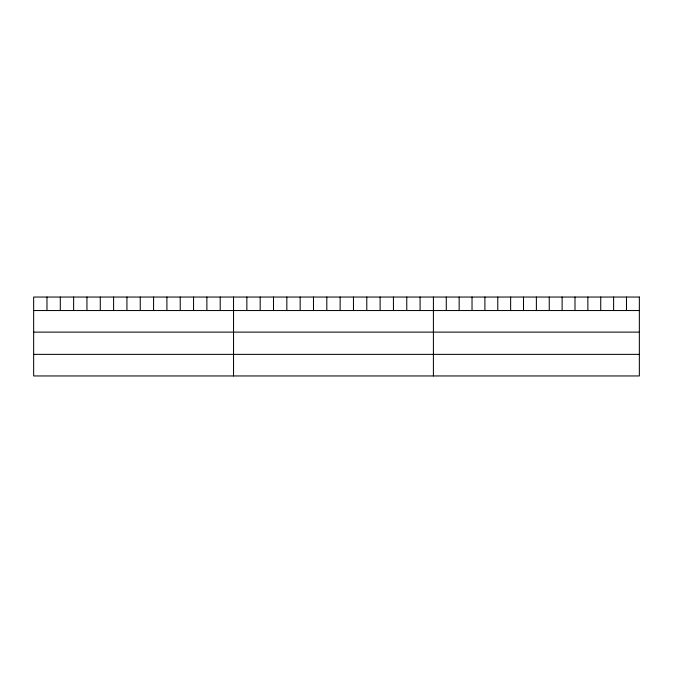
<?xml version="1.0" encoding="UTF-8"?>
<svg xmlns="http://www.w3.org/2000/svg" width="673" height="673" viewBox="0 0 673 673"><rect width="100%" height="100%" fill="white"/><g stroke="black" fill="none" stroke-linecap="round" stroke-linejoin="round"><path stroke-width="1.01" d="M33.65 310.539L639.35 310.539M33.65 332.126L639.35 332.126M33.65 354.368L639.35 354.368M626.479 297.045L626.479 310.539M613.608 297.045L613.608 310.539M600.737 297.045L600.737 310.539M587.865 297.045L587.865 310.539M574.994 297.045L574.994 310.539M562.123 297.045L562.123 310.539M549.252 297.045L549.252 310.539M536.381 297.045L536.381 310.539M523.51 297.045L523.51 310.539M510.639 297.045L510.639 310.539M497.768 297.045L497.768 310.539M484.897 297.045L484.897 310.539M472.025 297.045L472.025 310.539M459.154 297.045L459.154 310.539M446.283 297.045L446.283 310.539M433.412 297.045L433.412 375.955M420.087 297.045L420.087 310.539M406.761 297.045L406.761 310.539M393.436 297.045L393.436 310.539M380.11 297.045L380.11 310.539M366.785 297.045L366.785 310.539M353.46 297.045L353.46 310.539M340.134 297.045L340.134 310.539M326.809 297.045L326.809 310.539M313.483 297.045L313.483 310.539M300.158 297.045L300.158 310.539M286.833 297.045L286.833 310.539M273.507 297.045L273.507 310.539M260.182 297.045L260.182 310.539M246.856 297.045L246.856 310.539M233.531 297.045L233.531 375.955M220.206 297.045L220.206 310.539M206.88 297.045L206.88 310.539M193.555 297.045L193.555 310.539M180.229 297.045L180.229 310.539M166.904 297.045L166.904 310.539M153.579 297.045L153.579 310.539M140.253 297.045L140.253 310.539M126.928 297.045L126.928 310.539M113.602 297.045L113.602 310.539M100.277 297.045L100.277 310.539M86.952 297.045L86.952 310.539M73.626 297.045L73.626 310.539M60.301 297.045L60.301 310.539M46.975 297.045L46.975 310.539M639.35 297.045L33.65 297.045L33.65 375.955L639.35 375.955L639.35 297.045"/></g></svg>
